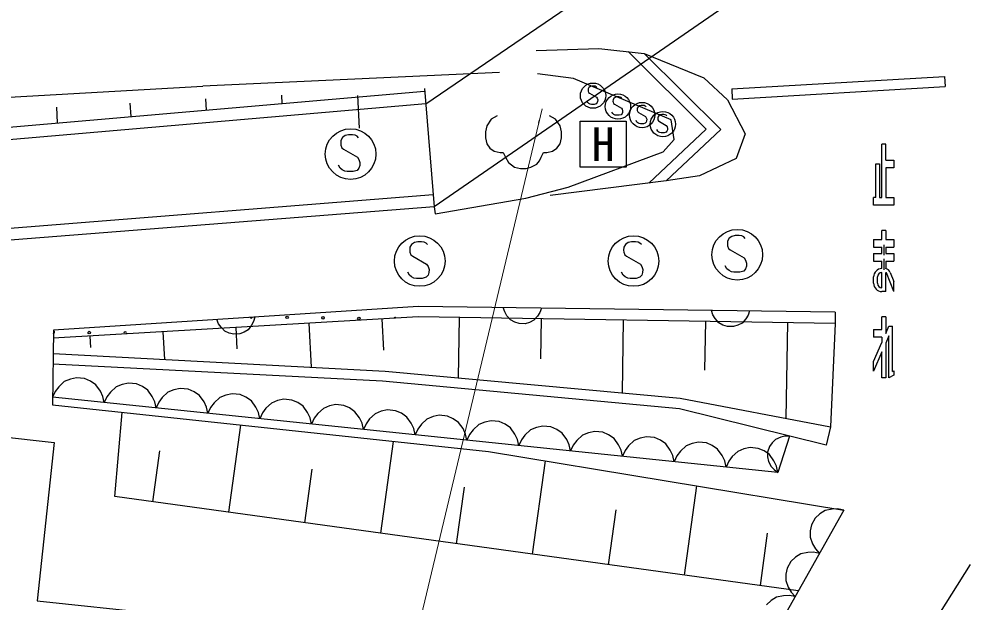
# Model space of a CAD drawing. Units: millimetres, scale not verified. Extents: x 40165 to 680165, y 20546 to 380546.
# Drawn here: x 258924 to 296284, y 273192 to 296132 of the extents above; entities that cross this region are included whole.
import ezdxf
from ezdxf.enums import TextEntityAlignment as Align

# ---------------------------------------------------------------- set-up
doc = ezdxf.new("R2010")
doc.units = ezdxf.units.MM
doc.header["$LTSCALE"] = 1000
for name, color, linetype, lineweight in [('M-BGD', 7, 'Continuous', 25), ('M-STR-HTXT', 7, 'Continuous', 13), ('M-STR-STRC', 7, 'Continuous', 25)]:
    doc.layers.add(name, color=color, linetype=linetype, lineweight=lineweight)
doc.styles.add('ＭＳ ゴシック', font='')
doc.styles.get('ＭＳ ゴシック').set_extended_font_data('MS Gothic')

msp = doc.modelspace()

# ---------------------------------------------------------------- linework, layer by layer
at = {"layer": 'M-BGD'}
for p, q in [((274941, 292790), (303949, 312603)), ((306468, 310236), (275264, 288745)), ((279290, 294898), (281746, 294977)), ((281746, 294977), (283540, 294774)), ((285976, 291791), (282899, 294846)), ((286552, 291782), (283540, 294774)), ((283540, 294774), (285885, 293819)), ((277844, 294030), (266168, 293486)), ((280749, 293791), (279337, 293970)), ((284592, 292164), (280749, 293791)), ((285885, 293819), (286812, 292950)), ((139873, 286305), (266168, 293486)), ((239440, 290233), (274894, 293286)), ((274893, 293392), (275264, 288745)), ((281329, 293385), (281327, 293327)), ((281327, 293327), (281329, 293290)), ((281362, 293440), (281329, 293385)), ((281329, 293290), (281349, 293240)), ((281417, 293477), (281362, 293440)), ((281482, 293495), (281417, 293477)), ((281559, 293495), (281482, 293495)), ((281612, 293485), (281559, 293495)), ((281649, 293467), (281612, 293485)), ((281677, 293437), (281649, 293467)), ((266271, 292991), (266297, 292545)), ((269254, 293130), (269273, 292802)), ((272244, 293126), (272320, 291838)), ((281349, 293240), (281384, 293212)), ((281384, 293212), (281657, 293055)), ((281657, 293055), (281687, 293010)), ((281687, 293010), (281707, 292947)), ((281707, 292947), (281702, 292887)), ((282311, 292956), (282308, 292898)), ((282343, 293011), (282311, 292956)), ((282398, 293048), (282343, 293011)), ((282463, 293066), (282398, 293048)), ((282541, 293066), (282463, 293066)), ((282593, 293056), (282541, 293066)), ((282631, 293038), (282593, 293056)), ((282658, 293008), (282631, 293038)), ((286812, 292950), (287506, 291619)), ((274941, 292790), (239407, 289730)), ((260395, 292657), (260425, 292040)), ((263290, 292822), (263321, 292289)), ((281319, 292840), (281284, 292897)), ((281359, 292802), (281319, 292840)), ((281407, 292780), (281359, 292802)), ((281457, 292772), (281407, 292780)), ((281572, 292772), (281457, 292772)), ((281649, 292795), (281572, 292772)), ((281684, 292840), (281649, 292795)), ((281702, 292887), (281684, 292840)), ((282308, 292898), (282311, 292861)), ((282311, 292861), (282331, 292811)), ((282331, 292811), (282366, 292783)), ((282366, 292783), (282638, 292626)), ((282638, 292626), (282668, 292581)), ((282668, 292581), (282688, 292518)), ((283261, 292623), (283258, 292565)), ((283258, 292565), (283261, 292528)), ((283293, 292678), (283261, 292623)), ((283261, 292528), (283281, 292478)), ((283348, 292715), (283293, 292678)), ((283413, 292733), (283348, 292715)), ((283491, 292733), (283413, 292733)), ((283543, 292723), (283491, 292733)), ((283581, 292705), (283543, 292723)), ((283608, 292675), (283581, 292705)), ((277516, 292196), (277336, 291926)), ((277748, 292316), (277516, 292196)), ((279389, 292028), (279420, 292157)), ((280043, 292196), (279811, 292316)), ((280223, 291926), (280043, 292196)), ((282301, 292411), (282266, 292468)), ((282341, 292373), (282301, 292411)), ((282388, 292351), (282341, 292373)), ((282438, 292343), (282388, 292351)), ((282553, 292343), (282438, 292343)), ((282631, 292366), (282553, 292343)), ((282666, 292411), (282631, 292366)), ((282683, 292458), (282666, 292411)), ((282688, 292518), (282683, 292458)), ((283281, 292478), (283316, 292450)), ((283316, 292450), (283588, 292293)), ((283588, 292293), (283618, 292248)), ((283618, 292248), (283638, 292185)), ((283638, 292185), (283633, 292125)), ((284079, 292265), (284077, 292207)), ((284077, 292207), (284079, 292170)), ((284112, 292320), (284079, 292265)), ((284079, 292170), (284099, 292120)), ((284167, 292357), (284112, 292320)), ((284232, 292375), (284167, 292357)), ((284309, 292375), (284232, 292375)), ((284362, 292365), (284309, 292375)), ((284399, 292347), (284362, 292365)), ((284427, 292317), (284399, 292347)), ((284720, 291385), (284592, 292164)), ((277336, 291926), (277283, 291694)), ((280283, 291694), (280223, 291926)), ((281022, 292108), (282822, 292108)), ((281022, 290308), (281022, 292108)), ((282822, 292108), (282822, 290308)), ((283251, 292078), (283216, 292135)), ((283291, 292040), (283251, 292078)), ((283338, 292018), (283291, 292040)), ((283388, 292010), (283338, 292018)), ((283503, 292010), (283388, 292010)), ((283581, 292033), (283503, 292010)), ((283616, 292078), (283581, 292033)), ((283633, 292125), (283616, 292078)), ((283718, 289677), (285976, 291791)), ((284099, 292120), (284134, 292092)), ((284134, 292092), (284407, 291935)), ((284395, 289763), (286552, 291782)), ((284407, 291935), (284437, 291890)), ((284437, 291890), (284457, 291827)), ((284457, 291827), (284452, 291767)), ((271658, 291466), (271593, 291356)), ((271768, 291541), (271658, 291466)), ((271898, 291576), (271768, 291541)), ((272053, 291576), (271898, 291576)), ((272158, 291556), (272053, 291576)), ((272233, 291521), (272158, 291556)), ((272288, 291461), (272233, 291521)), ((277283, 291694), (277283, 291461)), ((277283, 291461), (277336, 291221)), ((280223, 291221), (280283, 291461)), ((280283, 291461), (280283, 291694)), ((284069, 291720), (284034, 291777)), ((284109, 291682), (284069, 291720)), ((284157, 291660), (284109, 291682)), ((284207, 291652), (284157, 291660)), ((284322, 291652), (284207, 291652)), ((284399, 291675), (284322, 291652)), ((284434, 291720), (284399, 291675)), ((284452, 291767), (284434, 291720)), ((287506, 291619), (287154, 290642)), ((271593, 291356), (271588, 291241)), ((271588, 291241), (271593, 291166)), ((271593, 291166), (271633, 291066)), ((271633, 291066), (271703, 291011)), ((277336, 291221), (277456, 291049)), ((277456, 291049), (277628, 290929)), ((279931, 290929), (280103, 291049)), ((280103, 291049), (280223, 291221)), ((284284, 290910), (284720, 291385)), ((293042, 291208), (292892, 291208)), ((292892, 289108), (292892, 291208)), ((293042, 290577), (293042, 291208)), ((271703, 291011), (272248, 290696)), ((272248, 290696), (272308, 290606)), ((277628, 290929), (277868, 290876)), ((277868, 290876), (277981, 290876)), ((277981, 290876), (278078, 290696)), ((278078, 290696), (278198, 290486)), ((279421, 290546), (279481, 290696)), ((279481, 290696), (279578, 290876)), ((279578, 290876), (279698, 290876)), ((279698, 290876), (279931, 290929)), ((280549, 289520), (284284, 290910)), ((271573, 290266), (271503, 290381)), ((272338, 290361), (272303, 290266)), ((272308, 290606), (272348, 290481)), ((272348, 290481), (272338, 290361)), ((278198, 290486), (278431, 290306)), ((278431, 290306), (278663, 290254)), ((278888, 290254), (279076, 290306)), ((279076, 290306), (279308, 290426)), ((279308, 290426), (279421, 290546)), ((282822, 290308), (281022, 290308)), ((287154, 290642), (285719, 289965)), ((292655, 289108), (292655, 290427)), ((292655, 290427), (292805, 290427)), ((292805, 290427), (292805, 289108)), ((293042, 290577), (293367, 290577)), ((293367, 290577), (293367, 290277)), ((271653, 290191), (271573, 290266)), ((271748, 290146), (271653, 290191)), ((271848, 290131), (271748, 290146)), ((272078, 290131), (271848, 290131)), ((272233, 290176), (272078, 290131)), ((272303, 290266), (272233, 290176)), ((278663, 290254), (278888, 290254)), ((285719, 289965), (284395, 289763)), ((293042, 290277), (293042, 289108)), ((293367, 290277), (293042, 290277)), ((284395, 289763), (279840, 289184)), ((245979, 286910), (275227, 289222)), ((278877, 289088), (280549, 289520)), ((275311, 288462), (278877, 289088)), ((292567, 288808), (292567, 289108)), ((292655, 289108), (292567, 289108)), ((293367, 288808), (292567, 288808)), ((292805, 289108), (292892, 289108)), ((293042, 289108), (293367, 289108)), ((293367, 289108), (293367, 288808)), ((275264, 288745), (246089, 286439)), ((275264, 288745), (275311, 288462)), ((293042, 287808), (292892, 287808)), ((292892, 287458), (292892, 287808)), ((293042, 287808), (293042, 287458)), ((274491, 287333), (274381, 287258)), ((274621, 287368), (274491, 287333)), ((274776, 287368), (274621, 287368)), ((274881, 287348), (274776, 287368)), ((274956, 287313), (274881, 287348)), ((275011, 287253), (274956, 287313)), ((282906, 287333), (282796, 287258)), ((283036, 287368), (282906, 287333)), ((283191, 287368), (283036, 287368)), ((283296, 287348), (283191, 287368)), ((283371, 287313), (283296, 287348)), ((283426, 287253), (283371, 287313)), ((286815, 287395), (286810, 287280)), ((286880, 287505), (286815, 287395)), ((286990, 287580), (286880, 287505)), ((287120, 287615), (286990, 287580)), ((287275, 287615), (287120, 287615)), ((287380, 287595), (287275, 287615)), ((287455, 287560), (287380, 287595)), ((287510, 287500), (287455, 287560)), ((292567, 287458), (292892, 287458)), ((292567, 287458), (292567, 287158)), ((293042, 287458), (293367, 287458)), ((293367, 287458), (293367, 287158)), ((274316, 287148), (274311, 287033)), ((274311, 287033), (274316, 286958)), ((274381, 287258), (274316, 287148)), ((274316, 286958), (274356, 286858)), ((282731, 287148), (282726, 287033)), ((282726, 287033), (282731, 286958)), ((282796, 287258), (282731, 287148)), ((282731, 286958), (282771, 286858)), ((286810, 287280), (286815, 287205)), ((286815, 287205), (286855, 287105)), ((286855, 287105), (286925, 287050)), ((286925, 287050), (287470, 286735)), ((292567, 287158), (292892, 287158)), ((292892, 286908), (292892, 287158)), ((292967, 287252), (292967, 286838)), ((293042, 287158), (293042, 286908)), ((293042, 287158), (293367, 287158)), ((274356, 286858), (274426, 286803)), ((274426, 286803), (274971, 286488)), ((282771, 286858), (282841, 286803)), ((282841, 286803), (283386, 286488)), ((287470, 286735), (287530, 286645)), ((287530, 286645), (287570, 286520)), ((292567, 286908), (292892, 286908)), ((292567, 286908), (292567, 286608)), ((292567, 286608), (292892, 286608)), ((292892, 286308), (292892, 286608)), ((292967, 286693), (292967, 286258)), ((293042, 286908), (293367, 286908)), ((293042, 286608), (293042, 286308)), ((293042, 286608), (293367, 286608)), ((293367, 286908), (293367, 286608)), ((274971, 286488), (275031, 286398)), ((275031, 286398), (275071, 286273)), ((275071, 286273), (275061, 286153)), ((283386, 286488), (283446, 286398)), ((283446, 286398), (283486, 286273)), ((283486, 286273), (283476, 286153)), ((286795, 286305), (286725, 286420)), ((286875, 286230), (286795, 286305)), ((286970, 286185), (286875, 286230)), ((287070, 286170), (286970, 286185)), ((287455, 286215), (287300, 286170)), ((287525, 286305), (287455, 286215)), ((287560, 286400), (287525, 286305)), ((287570, 286520), (287560, 286400)), ((274296, 286058), (274226, 286173)), ((274376, 285983), (274296, 286058)), ((274471, 285938), (274376, 285983)), ((274571, 285923), (274471, 285938)), ((274801, 285923), (274571, 285923)), ((274956, 285968), (274801, 285923)), ((275026, 286058), (274956, 285968)), ((275061, 286153), (275026, 286058)), ((282711, 286058), (282641, 286173)), ((282791, 285983), (282711, 286058)), ((282886, 285938), (282791, 285983)), ((282986, 285923), (282886, 285938)), ((283216, 285923), (282986, 285923)), ((283371, 285968), (283216, 285923)), ((283441, 286058), (283371, 285968)), ((283476, 286153), (283441, 286058)), ((287300, 286170), (287070, 286170)), ((292567, 285733), (292567, 285983)), ((292717, 285733), (292717, 285983)), ((292892, 285558), (292892, 286158)), ((293042, 285408), (293042, 286158)), ((293367, 285408), (293071, 286138)), ((293224, 286158), (293367, 285806)), ((293367, 285408), (293367, 285808)), ((293042, 285408), (292892, 285408)), ((274641, 284824), (260277, 283891)), ((291057, 284600), (274641, 284824)), ((278044, 284605), (277990, 284778)), ((279490, 284758), (279428, 284586)), ((274640, 284419), (260273, 283574)), ((266778, 284141), (266710, 284309)), ((268207, 284406), (268158, 284230)), ((273203, 284335), (273276, 283097)), ((291058, 284155), (274640, 284419)), ((276255, 284393), (276217, 282009)), ((278132, 284458), (278044, 284605)), ((278276, 284291), (278132, 284458)), ((279336, 284441), (279191, 284278)), ((279428, 284586), (279336, 284441)), ((279485, 284341), (279460, 282766)), ((286242, 284493), (286189, 284667)), ((286330, 284346), (286242, 284493)), ((286474, 284179), (286330, 284346)), ((287534, 284329), (287389, 284166)), ((287626, 284474), (287534, 284329)), ((287688, 284646), (287626, 284474)), ((291057, 284600), (291058, 284155)), ((293042, 284408), (292892, 284408)), ((292892, 283908), (292892, 284408)), ((293042, 284408), (293042, 283754)), ((266877, 284001), (266778, 284141)), ((267034, 283845), (266877, 284001)), ((267456, 283996), (267506, 283149)), ((268078, 284079), (267947, 283905)), ((268158, 284230), (268078, 284079)), ((270330, 284166), (270432, 282428)), ((278440, 284198), (278276, 284291)), ((278615, 284144), (278440, 284198)), ((278848, 284140), (278615, 284144)), ((279025, 284190), (278848, 284140)), ((279191, 284278), (279025, 284190)), ((282715, 284289), (282669, 281423)), ((285945, 284237), (285914, 282317)), ((286638, 284087), (286474, 284179)), ((286814, 284032), (286638, 284087)), ((287046, 284029), (286814, 284032)), ((287223, 284079), (287046, 284029)), ((287389, 284166), (287223, 284079)), ((289175, 284185), (289115, 280423)), ((291058, 284155), (290874, 280088)), ((293042, 283754), (293167, 284042)), ((293167, 284042), (293317, 284042)), ((293317, 282260), (293317, 284042)), ((260277, 283891), (260240, 280944)), ((261710, 283658), (261737, 283201)), ((264583, 283827), (264647, 282740)), ((267204, 283766), (267034, 283845)), ((267383, 283725), (267204, 283766)), ((267615, 283740), (267383, 283725)), ((267788, 283804), (267615, 283740)), ((267947, 283905), (267788, 283804)), ((292567, 283908), (292892, 283908)), ((292567, 283908), (292567, 283608)), ((292892, 283608), (292567, 283608)), ((292892, 283608), (292892, 283408)), ((293167, 283665), (293042, 283377)), ((293167, 282008), (293167, 283665)), ((292567, 282658), (292892, 283408)), ((293042, 283377), (293042, 282008)), ((260265, 282976), (273337, 282271)), ((292892, 283031), (292567, 282281)), ((292892, 282008), (292892, 283031)), ((273231, 281884), (260260, 282553)), ((292567, 282281), (292567, 282658)), ((273337, 282271), (284958, 281215)), ((293367, 282117), (293167, 282008)), ((293317, 282260), (293367, 282288)), ((293367, 282288), (293367, 282117)), ((260709, 281867), (260487, 281663)), ((260946, 281966), (260709, 281867)), ((261194, 282018), (260946, 281966)), ((261510, 281985), (261194, 282018)), ((261742, 281884), (261510, 281985)), ((261953, 281738), (261742, 281884)), ((262129, 281493), (261953, 281738)), ((262986, 281755), (262749, 281655)), ((263233, 281806), (262986, 281755)), ((263550, 281774), (263233, 281806)), ((263781, 281672), (263550, 281774)), ((284923, 280792), (273231, 281884)), ((293042, 282008), (292892, 282008)), ((260349, 281476), (260243, 281250)), ((260487, 281663), (260349, 281476)), ((262231, 281281), (262129, 281493)), ((262527, 281452), (262389, 281265)), ((262749, 281655), (262527, 281452)), ((263993, 281527), (263781, 281672)), ((264168, 281282), (263993, 281527)), ((264788, 281444), (264566, 281240)), ((265025, 281543), (264788, 281444)), ((265273, 281595), (265025, 281543)), ((265589, 281562), (265273, 281595)), ((265821, 281461), (265589, 281562)), ((266032, 281315), (265821, 281461)), ((267065, 281332), (266828, 281233)), ((267312, 281384), (267065, 281332)), ((267629, 281351), (267312, 281384)), ((267860, 281250), (267629, 281351)), ((260240, 280944), (277402, 279116)), ((288797, 278292), (260243, 281250)), ((262283, 281039), (262231, 281281)), ((262389, 281265), (262283, 281039)), ((264270, 281070), (264168, 281282)), ((264322, 280828), (264270, 281070)), ((264428, 281054), (264322, 280828)), ((264566, 281240), (264428, 281054)), ((266208, 281070), (266032, 281315)), ((266310, 280859), (266208, 281070)), ((266606, 281029), (266468, 280842)), ((266828, 281233), (266606, 281029)), ((268072, 281104), (267860, 281250)), ((268248, 280859), (268072, 281104)), ((268867, 281022), (268645, 280818)), ((269104, 281121), (268867, 281022)), ((269352, 281172), (269104, 281121)), ((269668, 281140), (269352, 281172)), ((269900, 281038), (269668, 281140)), ((270111, 280893), (269900, 281038)), ((271391, 280961), (271144, 280909)), ((271708, 280928), (271391, 280961)), ((284958, 281215), (290874, 280088)), ((262702, 277341), (262987, 280651)), ((266362, 280616), (266310, 280859)), ((266468, 280842), (266362, 280616)), ((268349, 280647), (268248, 280859)), ((268401, 280405), (268349, 280647)), ((268507, 280631), (268401, 280405)), ((268645, 280818), (268507, 280631)), ((270287, 280648), (270111, 280893)), ((270389, 280436), (270287, 280648)), ((270685, 280606), (270547, 280420)), ((270907, 280810), (270685, 280606)), ((271144, 280909), (270907, 280810)), ((271939, 280827), (271708, 280928)), ((272151, 280681), (271939, 280827)), ((272327, 280436), (272151, 280681)), ((272946, 280599), (272724, 280395)), ((273183, 280698), (272946, 280599)), ((273431, 280750), (273183, 280698)), ((273747, 280717), (273431, 280750)), ((273979, 280616), (273747, 280717)), ((274190, 280470), (273979, 280616)), ((290702, 279363), (284923, 280792)), ((270441, 280194), (270389, 280436)), ((270547, 280420), (270441, 280194)), ((272428, 280225), (272327, 280436)), ((272481, 279982), (272428, 280225)), ((272586, 280208), (272481, 279982)), ((272724, 280395), (272586, 280208)), ((274366, 280225), (274190, 280470)), ((274468, 280013), (274366, 280225)), ((274986, 280388), (274764, 280184)), ((275223, 280487), (274986, 280388)), ((275471, 280538), (275223, 280487)), ((275787, 280506), (275471, 280538)), ((276018, 280404), (275787, 280506)), ((276230, 280259), (276018, 280404)), ((276406, 280014), (276230, 280259)), ((277262, 280275), (277025, 280176)), ((277510, 280327), (277262, 280275)), ((277826, 280294), (277510, 280327)), ((278058, 280193), (277826, 280294)), ((256737, 279855), (260310, 279473)), ((267186, 276722), (267659, 280154)), ((274520, 279771), (274468, 280013)), ((274626, 279997), (274520, 279771)), ((274764, 280184), (274626, 279997)), ((276507, 279802), (276406, 280014)), ((276803, 279972), (276665, 279786)), ((277025, 280176), (276803, 279972)), ((278270, 280047), (278058, 280193)), ((278445, 279802), (278270, 280047)), ((279065, 279965), (278843, 279761)), ((279302, 280064), (279065, 279965)), ((279550, 280116), (279302, 280064)), ((279866, 280083), (279550, 280116)), ((280097, 279982), (279866, 280083)), ((280309, 279836), (280097, 279982)), ((280485, 279591), (280309, 279836)), ((281342, 279853), (281104, 279754)), ((281589, 279904), (281342, 279853)), ((281905, 279872), (281589, 279904)), ((282137, 279770), (281905, 279872)), ((290874, 280088), (290702, 279363)), ((260310, 279473), (259643, 273241)), ((273164, 275898), (273663, 279514)), ((276560, 279560), (276507, 279802)), ((276665, 279786), (276560, 279560)), ((278547, 279591), (278445, 279802)), ((278599, 279348), (278547, 279591)), ((278705, 279574), (278599, 279348)), ((278843, 279761), (278705, 279574)), ((280586, 279380), (280485, 279591)), ((280882, 279550), (280744, 279363)), ((281104, 279754), (280882, 279550)), ((282349, 279625), (282137, 279770)), ((282524, 279380), (282349, 279625)), ((283144, 279542), (282922, 279339)), ((283381, 279641), (283144, 279542)), ((283629, 279693), (283381, 279641)), ((283945, 279660), (283629, 279693)), ((284176, 279559), (283945, 279660)), ((284388, 279413), (284176, 279559)), ((285668, 279482), (285421, 279430)), ((285984, 279449), (285668, 279482)), ((288572, 279461), (288464, 279311)), ((288709, 279590), (288572, 279461)), ((288911, 279679), (288709, 279590)), ((289259, 279720), (288797, 278292)), ((289078, 279719), (288911, 279679)), ((289259, 279720), (289078, 279719)), ((264196, 277135), (264473, 279138)), ((277402, 279116), (291392, 276811)), ((280639, 279137), (280586, 279380)), ((280744, 279363), (280639, 279137)), ((282626, 279168), (282524, 279380)), ((282678, 278926), (282626, 279168)), ((282784, 279152), (282678, 278926)), ((282922, 279339), (282784, 279152)), ((284564, 279168), (284388, 279413)), ((284665, 278957), (284564, 279168)), ((284961, 279127), (284824, 278941)), ((285184, 279331), (284961, 279127)), ((285421, 279430), (285184, 279331)), ((286216, 279348), (285984, 279449)), ((286428, 279202), (286216, 279348)), ((286603, 278957), (286428, 279202)), ((287223, 279120), (287001, 278916)), ((287460, 279219), (287223, 279120)), ((287708, 279270), (287460, 279219)), ((288024, 279238), (287708, 279270)), ((288255, 279136), (288024, 279238)), ((288467, 278991), (288255, 279136)), ((288464, 279311), (288392, 279089)), ((288392, 279089), (288392, 278904)), ((279142, 275073), (279649, 278746)), ((284718, 278714), (284665, 278957)), ((284824, 278941), (284718, 278714)), ((286705, 278746), (286603, 278957)), ((286757, 278503), (286705, 278746)), ((286863, 278729), (286757, 278503)), ((287001, 278916), (286863, 278729)), ((288392, 278904), (288426, 278719)), ((288426, 278719), (288538, 278529)), ((288643, 278746), (288467, 278991)), ((288745, 278534), (288643, 278746)), ((270175, 276310), (270466, 278424)), ((288538, 278529), (288651, 278402)), ((288651, 278402), (288797, 278292)), ((288797, 278292), (288745, 278534)), ((276153, 275486), (276460, 277711)), ((285121, 274249), (285606, 277764)), ((289604, 273630), (262702, 277341)), ((290937, 276849), (290656, 276788)), ((291160, 276857), (290937, 276849)), ((291392, 276811), (291160, 276857)), ((291392, 276811), (279901, 256366)), ((282132, 274661), (282429, 276817)), ((290272, 276494), (290124, 276229)), ((290449, 276658), (290272, 276494)), ((290656, 276788), (290449, 276658)), ((290124, 276229), (290075, 275993)), ((288110, 273836), (288394, 275899)), ((290075, 275993), (290072, 275748)), ((290072, 275748), (290166, 275477)), ((290166, 275477), (290277, 275286)), ((289699, 275084), (289491, 274954)), ((289979, 275145), (289699, 275084)), ((290203, 275154), (289979, 275145)), ((290435, 275107), (290203, 275154)), ((290277, 275286), (290435, 275107)), ((284086, 255143), (296381, 274667)), ((289315, 274790), (289166, 274526)), ((289491, 274954), (289315, 274790)), ((289117, 274290), (289114, 274045)), ((289166, 274526), (289117, 274290)), ((289114, 274045), (289208, 273773)), ((289208, 273773), (289319, 273582)), ((289319, 273582), (289477, 273404)), ((259643, 273241), (264346, 272737)), ((288533, 273250), (288357, 273086)), ((288741, 273380), (288533, 273250)), ((289022, 273441), (288741, 273380)), ((289245, 273450), (289022, 273441)), ((289477, 273404), (289245, 273450))]:
    msp.add_line(p, q, dxfattribs=at)
for centre, radius in [((281522, 293115), 498), ((282503, 292686), 498), ((283453, 292353), 498), ((284272, 291995), 498), ((271978, 290816), 995), ((287200, 286855), 995), ((274701, 286608), 995), ((283116, 286608), 995), ((269478, 284394), 49.8), ((270892, 284375), 49.8), ((272306, 284356), 49.8), ((261690, 283793), 49.8)]:
    msp.add_circle(centre, radius, dxfattribs=at)
for centre, radius, start, end in [((292892, 285983), 325, 90, 180), ((292993, 286063), 250, 22.3729, 78.7053), ((292892, 285983), 175, 90, 180), ((293000, 286067), 100, 44.8708, 64.8921), ((292892, 285733), 325, 180, 270), ((292892, 285733), 175, 180, 270), ((268063, 284414), 49.8, 203.3229, 344.1076), ((273720, 284337), 49.8, 38.2933, 148.4434), ((260276, 283813), 49.8, 268.6768, 89.8805), ((263105, 283774), 49.8, 320.618, 226.1187)]:
    msp.add_arc(centre, radius, start, end, dxfattribs=at)
at = {"layer": 'M-STR-HTXT'}
msp.add_line((279526, 292602), (271416, 258678), dxfattribs=at)
at = {"layer": 'M-STR-STRC'}
for p, q in [((286982, 293377), (295354, 293868)), ((295354, 293868), (295378, 293469)), ((286982, 293377), (287005, 292978)), ((287005, 292978), (295378, 293469))]:
    msp.add_line(p, q, dxfattribs=at)

# ---------------------------------------------------------------- texts
at = {"layer": 'M-BGD', "style": 'ＭＳ ゴシック'}
msp.add_text('H', height=1320, dxfattribs=at).set_placement((281922, 291208), align=Align.MIDDLE_CENTER)

doc.saveas('drawing.dxf')
